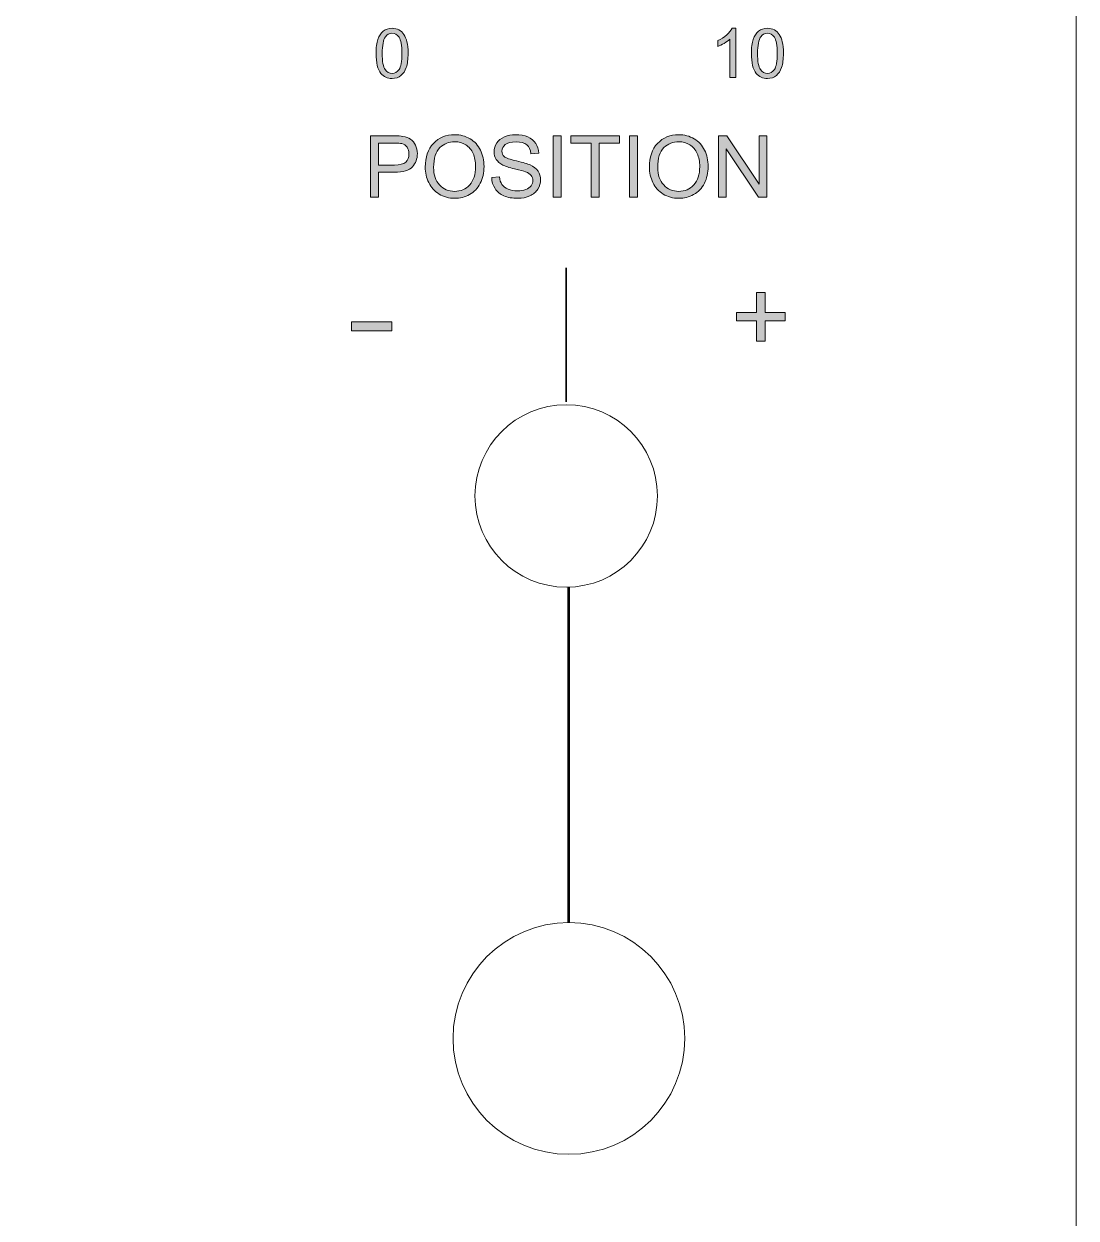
# Model space of a CAD drawing. Header units: inches. Extents: x -54 to 54, y -111 to 111.
# Drawn here: x 10.6 to 53.85, y -61.91 to -12.81 of the extents above; entities that cross this region are included whole.
import ezdxf

# ---------------------------------------------------------------- set-up
doc = ezdxf.new("R2010")
doc.units = ezdxf.units.IN
doc.header["$MEASUREMENT"] = 0
doc.layers.add('Decoupe', color=7, linetype='Continuous')
doc.layers.add('Impression', color=7, linetype='Continuous')

# ---------------------------------------------------------------- blocks, each defined once
blk = doc.blocks.new('block 27')
at = {"layer": 'Impression', "true_color": 0xffffff}
h = blk.add_hatch(color=7, dxfattribs=at)
h.dxf.hatch_style = 2
edge = h.paths.add_edge_path()
edge.add_spline(control_points=[(24.844, -19.941), (24.844, -19.941), (24.844, -17.415), (24.844, -17.415), (24.844, -17.415), (25.796, -17.415), (25.796, -17.415), (25.964, -17.415), (26.092, -17.423), (26.18, -17.439), (26.304, -17.46), (26.408, -17.499), (26.492, -17.557), (26.576, -17.615), (26.643, -17.697), (26.694, -17.801), (26.746, -17.906), (26.771, -18.021), (26.771, -18.146), (26.771, -18.36), (26.703, -18.542), (26.566, -18.691), (26.429, -18.84), (26.183, -18.914), (25.825, -18.914), (25.825, -18.914), (25.178, -18.914), (25.178, -18.914), (25.178, -18.914), (25.178, -19.941), (25.178, -19.941), (25.178, -19.941), (24.844, -19.941), (24.844, -19.941)], knot_values=[0, 0, 0, 0, 1, 1, 1, 2, 2, 2, 3, 3, 3, 4, 4, 4, 5, 5, 5, 6, 6, 6, 7, 7, 7, 8, 8, 8, 9, 9, 9, 10, 10, 10, 11, 11, 11, 11], degree=3, periodic=1)
edge = h.paths.add_edge_path()
edge.add_spline(control_points=[(25.178, -18.616), (25.178, -18.616), (25.831, -18.616), (25.831, -18.616), (26.047, -18.616), (26.2, -18.576), (26.291, -18.495), (26.381, -18.415), (26.427, -18.302), (26.427, -18.156), (26.427, -18.05), (26.4, -17.96), (26.346, -17.885), (26.293, -17.809), (26.223, -17.76), (26.136, -17.736), (26.079, -17.721), (25.975, -17.713), (25.824, -17.713), (25.824, -17.713), (25.178, -17.713), (25.178, -17.713), (25.178, -17.713), (25.178, -18.616), (25.178, -18.616)], knot_values=[0, 0, 0, 0, 1, 1, 1, 2, 2, 2, 3, 3, 3, 4, 4, 4, 5, 5, 5, 6, 6, 6, 7, 7, 7, 8, 8, 8, 8], degree=3, periodic=1)
h = blk.add_hatch(color=7, dxfattribs=at)
h.dxf.hatch_style = 2
edge = h.paths.add_edge_path()
edge.add_spline(control_points=[(27.095, -18.711), (27.095, -18.291), (27.208, -17.963), (27.433, -17.726), (27.658, -17.489), (27.948, -17.371), (28.304, -17.371), (28.537, -17.371), (28.748, -17.426), (28.935, -17.538), (29.122, -17.649), (29.264, -17.804), (29.363, -18.004), (29.461, -18.203), (29.51, -18.429), (29.51, -18.681), (29.51, -18.937), (29.458, -19.166), (29.355, -19.369), (29.252, -19.571), (29.105, -19.724), (28.916, -19.828), (28.726, -19.932), (28.522, -19.984), (28.302, -19.984), (28.065, -19.984), (27.852, -19.926), (27.665, -19.811), (27.478, -19.697), (27.336, -19.54), (27.24, -19.341), (27.143, -19.142), (27.095, -18.932), (27.095, -18.711)], knot_values=[0, 0, 0, 0, 1, 1, 1, 2, 2, 2, 3, 3, 3, 4, 4, 4, 5, 5, 5, 6, 6, 6, 7, 7, 7, 8, 8, 8, 9, 9, 9, 10, 10, 10, 11, 11, 11, 11], degree=3, periodic=1)
edge = h.paths.add_edge_path()
edge.add_spline(control_points=[(27.439, -18.716), (27.439, -19.02), (27.521, -19.26), (27.685, -19.435), (27.848, -19.61), (28.054, -19.698), (28.301, -19.698), (28.552, -19.698), (28.759, -19.609), (28.922, -19.432), (29.084, -19.256), (29.165, -19.005), (29.165, -18.68), (29.165, -18.474), (29.131, -18.294), (29.061, -18.142), (28.992, -17.988), (28.89, -17.869), (28.757, -17.785), (28.623, -17.701), (28.472, -17.658), (28.306, -17.658), (28.069, -17.658), (27.866, -17.739), (27.695, -17.902), (27.525, -18.064), (27.439, -18.336), (27.439, -18.716)], knot_values=[0, 0, 0, 0, 1, 1, 1, 2, 2, 2, 3, 3, 3, 4, 4, 4, 5, 5, 5, 6, 6, 6, 7, 7, 7, 8, 8, 8, 9, 9, 9, 9], degree=3, periodic=1)
h = blk.add_hatch(color=7, dxfattribs=at)
h.dxf.hatch_style = 2
edge = h.paths.add_edge_path()
edge.add_spline(control_points=[(29.827, -19.129), (29.827, -19.129), (30.142, -19.102), (30.142, -19.102), (30.157, -19.228), (30.192, -19.331), (30.247, -19.413), (30.301, -19.493), (30.386, -19.559), (30.5, -19.609), (30.615, -19.659), (30.744, -19.684), (30.888, -19.684), (31.016, -19.684), (31.128, -19.665), (31.226, -19.627), (31.323, -19.589), (31.396, -19.537), (31.443, -19.471), (31.491, -19.405), (31.515, -19.333), (31.515, -19.255), (31.515, -19.176), (31.492, -19.106), (31.446, -19.048), (31.4, -18.988), (31.325, -18.939), (31.219, -18.898), (31.151, -18.872), (31.001, -18.831), (30.769, -18.775), (30.537, -18.72), (30.375, -18.667), (30.282, -18.618), (30.161, -18.555), (30.071, -18.476), (30.012, -18.383), (29.953, -18.289), (29.923, -18.184), (29.923, -18.068), (29.923, -17.941), (29.96, -17.821), (30.032, -17.711), (30.104, -17.6), (30.21, -17.516), (30.349, -17.458), (30.488, -17.401), (30.642, -17.372), (30.812, -17.372), (30.999, -17.372), (31.164, -17.402), (31.308, -17.463), (31.45, -17.523), (31.561, -17.612), (31.637, -17.729), (31.714, -17.846), (31.756, -17.979), (31.761, -18.127), (31.761, -18.127), (31.441, -18.151), (31.441, -18.151), (31.424, -17.991), (31.366, -17.871), (31.266, -17.789), (31.167, -17.707), (31.02, -17.667), (30.826, -17.667), (30.624, -17.667), (30.477, -17.704), (30.384, -17.778), (30.292, -17.852), (30.246, -17.941), (30.246, -18.046), (30.246, -18.136), (30.278, -18.211), (30.344, -18.27), (30.408, -18.328), (30.576, -18.388), (30.847, -18.45), (31.119, -18.511), (31.306, -18.565), (31.407, -18.611), (31.554, -18.679), (31.662, -18.764), (31.732, -18.868), (31.802, -18.972), (31.837, -19.092), (31.837, -19.227), (31.837, -19.362), (31.799, -19.489), (31.722, -19.607), (31.645, -19.726), (31.534, -19.819), (31.39, -19.885), (31.246, -19.951), (31.084, -19.984), (30.904, -19.984), (30.675, -19.984), (30.484, -19.95), (30.329, -19.884), (30.175, -19.817), (30.054, -19.717), (29.965, -19.583), (29.878, -19.449), (29.831, -19.298), (29.827, -19.129)], knot_values=[0, 0, 0, 0, 1, 1, 1, 2, 2, 2, 3, 3, 3, 4, 4, 4, 5, 5, 5, 6, 6, 6, 7, 7, 7, 8, 8, 8, 9, 9, 9, 10, 10, 10, 11, 11, 11, 12, 12, 12, 13, 13, 13, 14, 14, 14, 15, 15, 15, 16, 16, 16, 17, 17, 17, 18, 18, 18, 19, 19, 19, 20, 20, 20, 21, 21, 21, 22, 22, 22, 23, 23, 23, 24, 24, 24, 25, 25, 25, 26, 26, 26, 27, 27, 27, 28, 28, 28, 29, 29, 29, 30, 30, 30, 31, 31, 31, 32, 32, 32, 33, 33, 33, 34, 34, 34, 35, 35, 35, 35], degree=3, periodic=1)
h = blk.add_hatch(color=7, dxfattribs=at)
h.dxf.hatch_style = 2
h.paths.add_polyline_path([(32.35, -19.941), (32.35, -17.415), (32.685, -17.415), (32.685, -19.941)])
h = blk.add_hatch(color=7, dxfattribs=at)
h.dxf.hatch_style = 2
h.paths.add_polyline_path([(33.916, -19.941), (33.916, -17.713), (33.084, -17.713), (33.084, -17.415), (35.086, -17.415), (35.086, -17.713), (34.25, -17.713), (34.25, -19.941)])
h = blk.add_hatch(color=7, dxfattribs=at)
h.dxf.hatch_style = 2
h.paths.add_polyline_path([(35.486, -19.941), (35.486, -17.415), (35.82, -17.415), (35.82, -19.941)])
h = blk.add_hatch(color=7, dxfattribs=at)
h.dxf.hatch_style = 2
edge = h.paths.add_edge_path()
edge.add_spline(control_points=[(36.307, -18.711), (36.307, -18.291), (36.42, -17.963), (36.645, -17.726), (36.87, -17.489), (37.161, -17.371), (37.516, -17.371), (37.75, -17.371), (37.96, -17.426), (38.147, -17.538), (38.334, -17.649), (38.477, -17.804), (38.575, -18.004), (38.673, -18.203), (38.722, -18.429), (38.722, -18.681), (38.722, -18.937), (38.671, -19.166), (38.567, -19.369), (38.464, -19.571), (38.317, -19.724), (38.128, -19.828), (37.938, -19.932), (37.734, -19.984), (37.515, -19.984), (37.277, -19.984), (37.064, -19.926), (36.877, -19.811), (36.69, -19.697), (36.548, -19.54), (36.452, -19.341), (36.355, -19.142), (36.307, -18.932), (36.307, -18.711)], knot_values=[0, 0, 0, 0, 1, 1, 1, 2, 2, 2, 3, 3, 3, 4, 4, 4, 5, 5, 5, 6, 6, 6, 7, 7, 7, 8, 8, 8, 9, 9, 9, 10, 10, 10, 11, 11, 11, 11], degree=3, periodic=1)
edge = h.paths.add_edge_path()
edge.add_spline(control_points=[(36.652, -18.716), (36.652, -19.02), (36.733, -19.26), (36.897, -19.435), (37.061, -19.61), (37.266, -19.698), (37.513, -19.698), (37.764, -19.698), (37.971, -19.609), (38.134, -19.432), (38.296, -19.256), (38.378, -19.005), (38.378, -18.68), (38.378, -18.474), (38.343, -18.294), (38.273, -18.142), (38.204, -17.988), (38.102, -17.869), (37.969, -17.785), (37.835, -17.701), (37.685, -17.658), (37.518, -17.658), (37.281, -17.658), (37.078, -17.739), (36.908, -17.902), (36.737, -18.064), (36.652, -18.336), (36.652, -18.716)], knot_values=[0, 0, 0, 0, 1, 1, 1, 2, 2, 2, 3, 3, 3, 4, 4, 4, 5, 5, 5, 6, 6, 6, 7, 7, 7, 8, 8, 8, 9, 9, 9, 9], degree=3, periodic=1)
h = blk.add_hatch(color=7, dxfattribs=at)
h.dxf.hatch_style = 2
h.paths.add_polyline_path([(39.149, -19.941), (39.149, -17.415), (39.492, -17.415), (40.819, -19.398), (40.819, -17.415), (41.139, -17.415), (41.139, -19.941), (40.796, -19.941), (39.47, -17.956), (39.47, -19.941)])
at = {"layer": 'Impression', "lineweight": 0}
for points in [[(32.35, -19.941), (32.35, -17.415), (32.685, -17.415), (32.685, -19.941), (32.35, -19.941)], [(33.916, -19.941), (33.916, -17.713), (33.084, -17.713), (33.084, -17.415), (35.086, -17.415), (35.086, -17.713), (34.25, -17.713), (34.25, -19.941), (33.916, -19.941)], [(35.486, -19.941), (35.486, -17.415), (35.82, -17.415), (35.82, -19.941), (35.486, -19.941)], [(39.149, -19.941), (39.149, -17.415), (39.492, -17.415), (40.819, -19.398), (40.819, -17.415), (41.139, -17.415), (41.139, -19.941), (40.796, -19.941), (39.47, -17.956), (39.47, -19.941), (39.149, -19.941)]]:
    blk.add_lwpolyline(points, dxfattribs=at)
for points, knots in [([(24.844, -19.941), (24.844, -19.941), (24.844, -17.415), (24.844, -17.415), (24.844, -17.415), (25.796, -17.415), (25.796, -17.415), (25.964, -17.415), (26.092, -17.423), (26.18, -17.439), (26.304, -17.46), (26.408, -17.499), (26.492, -17.557), (26.576, -17.615), (26.643, -17.697), (26.694, -17.801), (26.746, -17.906), (26.771, -18.021), (26.771, -18.146), (26.771, -18.36), (26.703, -18.542), (26.566, -18.691), (26.429, -18.84), (26.183, -18.914), (25.825, -18.914), (25.825, -18.914), (25.178, -18.914), (25.178, -18.914), (25.178, -18.914), (25.178, -19.941), (25.178, -19.941), (25.178, -19.941), (24.844, -19.941), (24.844, -19.941)], [0, 0, 0, 0, 1, 1, 1, 2, 2, 2, 3, 3, 3, 4, 4, 4, 5, 5, 5, 6, 6, 6, 7, 7, 7, 8, 8, 8, 9, 9, 9, 10, 10, 10, 11, 11, 11, 11]), ([(27.095, -18.711), (27.095, -18.291), (27.208, -17.963), (27.433, -17.726), (27.658, -17.489), (27.948, -17.371), (28.304, -17.371), (28.537, -17.371), (28.748, -17.426), (28.935, -17.538), (29.122, -17.649), (29.264, -17.804), (29.363, -18.004), (29.461, -18.203), (29.51, -18.429), (29.51, -18.681), (29.51, -18.937), (29.458, -19.166), (29.355, -19.369), (29.252, -19.571), (29.105, -19.724), (28.916, -19.828), (28.726, -19.932), (28.522, -19.984), (28.302, -19.984), (28.065, -19.984), (27.852, -19.926), (27.665, -19.811), (27.478, -19.697), (27.336, -19.54), (27.24, -19.341), (27.143, -19.142), (27.095, -18.932), (27.095, -18.711)], [0, 0, 0, 0, 1, 1, 1, 2, 2, 2, 3, 3, 3, 4, 4, 4, 5, 5, 5, 6, 6, 6, 7, 7, 7, 8, 8, 8, 9, 9, 9, 10, 10, 10, 11, 11, 11, 11]), ([(27.439, -18.716), (27.439, -19.02), (27.521, -19.26), (27.685, -19.435), (27.848, -19.61), (28.054, -19.698), (28.301, -19.698), (28.552, -19.698), (28.759, -19.609), (28.922, -19.432), (29.084, -19.256), (29.165, -19.005), (29.165, -18.68), (29.165, -18.474), (29.131, -18.294), (29.061, -18.142), (28.992, -17.988), (28.89, -17.869), (28.757, -17.785), (28.623, -17.701), (28.472, -17.658), (28.306, -17.658), (28.069, -17.658), (27.866, -17.739), (27.695, -17.902), (27.525, -18.064), (27.439, -18.336), (27.439, -18.716)], [0, 0, 0, 0, 1, 1, 1, 2, 2, 2, 3, 3, 3, 4, 4, 4, 5, 5, 5, 6, 6, 6, 7, 7, 7, 8, 8, 8, 9, 9, 9, 9]), ([(29.827, -19.129), (29.827, -19.129), (30.142, -19.102), (30.142, -19.102), (30.157, -19.228), (30.192, -19.331), (30.247, -19.413), (30.301, -19.493), (30.386, -19.559), (30.5, -19.609), (30.615, -19.659), (30.744, -19.684), (30.888, -19.684), (31.016, -19.684), (31.128, -19.665), (31.226, -19.627), (31.323, -19.589), (31.396, -19.537), (31.443, -19.471), (31.491, -19.405), (31.515, -19.333), (31.515, -19.255), (31.515, -19.176), (31.492, -19.106), (31.446, -19.048), (31.4, -18.988), (31.325, -18.939), (31.219, -18.898), (31.151, -18.872), (31.001, -18.831), (30.769, -18.775), (30.537, -18.72), (30.375, -18.667), (30.282, -18.618), (30.161, -18.555), (30.071, -18.476), (30.012, -18.383), (29.953, -18.289), (29.923, -18.184), (29.923, -18.068), (29.923, -17.941), (29.96, -17.821), (30.032, -17.711), (30.104, -17.6), (30.21, -17.516), (30.349, -17.458), (30.488, -17.401), (30.642, -17.372), (30.812, -17.372), (30.999, -17.372), (31.164, -17.402), (31.308, -17.463), (31.45, -17.523), (31.561, -17.612), (31.637, -17.729), (31.714, -17.846), (31.756, -17.979), (31.761, -18.127), (31.761, -18.127), (31.441, -18.151), (31.441, -18.151), (31.424, -17.991), (31.366, -17.871), (31.266, -17.789), (31.167, -17.707), (31.02, -17.667), (30.826, -17.667), (30.624, -17.667), (30.477, -17.704), (30.384, -17.778), (30.292, -17.852), (30.246, -17.941), (30.246, -18.046), (30.246, -18.136), (30.278, -18.211), (30.344, -18.27), (30.408, -18.328), (30.576, -18.388), (30.847, -18.45), (31.119, -18.511), (31.306, -18.565), (31.407, -18.611), (31.554, -18.679), (31.662, -18.764), (31.732, -18.868), (31.802, -18.972), (31.837, -19.092), (31.837, -19.227), (31.837, -19.362), (31.799, -19.489), (31.722, -19.607), (31.645, -19.726), (31.534, -19.819), (31.39, -19.885), (31.246, -19.951), (31.084, -19.984), (30.904, -19.984), (30.675, -19.984), (30.484, -19.95), (30.329, -19.884), (30.175, -19.817), (30.054, -19.717), (29.965, -19.583), (29.878, -19.449), (29.831, -19.298), (29.827, -19.129)], [0, 0, 0, 0, 1, 1, 1, 2, 2, 2, 3, 3, 3, 4, 4, 4, 5, 5, 5, 6, 6, 6, 7, 7, 7, 8, 8, 8, 9, 9, 9, 10, 10, 10, 11, 11, 11, 12, 12, 12, 13, 13, 13, 14, 14, 14, 15, 15, 15, 16, 16, 16, 17, 17, 17, 18, 18, 18, 19, 19, 19, 20, 20, 20, 21, 21, 21, 22, 22, 22, 23, 23, 23, 24, 24, 24, 25, 25, 25, 26, 26, 26, 27, 27, 27, 28, 28, 28, 29, 29, 29, 30, 30, 30, 31, 31, 31, 32, 32, 32, 33, 33, 33, 34, 34, 34, 35, 35, 35, 35]), ([(36.307, -18.711), (36.307, -18.291), (36.42, -17.963), (36.645, -17.726), (36.87, -17.489), (37.161, -17.371), (37.516, -17.371), (37.75, -17.371), (37.96, -17.426), (38.147, -17.538), (38.334, -17.649), (38.477, -17.804), (38.575, -18.004), (38.673, -18.203), (38.722, -18.429), (38.722, -18.681), (38.722, -18.937), (38.671, -19.166), (38.567, -19.369), (38.464, -19.571), (38.317, -19.724), (38.128, -19.828), (37.938, -19.932), (37.734, -19.984), (37.515, -19.984), (37.277, -19.984), (37.064, -19.926), (36.877, -19.811), (36.69, -19.697), (36.548, -19.54), (36.452, -19.341), (36.355, -19.142), (36.307, -18.932), (36.307, -18.711)], [0, 0, 0, 0, 1, 1, 1, 2, 2, 2, 3, 3, 3, 4, 4, 4, 5, 5, 5, 6, 6, 6, 7, 7, 7, 8, 8, 8, 9, 9, 9, 10, 10, 10, 11, 11, 11, 11]), ([(36.652, -18.716), (36.652, -19.02), (36.733, -19.26), (36.897, -19.435), (37.061, -19.61), (37.266, -19.698), (37.513, -19.698), (37.764, -19.698), (37.971, -19.609), (38.134, -19.432), (38.296, -19.256), (38.378, -19.005), (38.378, -18.68), (38.378, -18.474), (38.343, -18.294), (38.273, -18.142), (38.204, -17.988), (38.102, -17.869), (37.969, -17.785), (37.835, -17.701), (37.685, -17.658), (37.518, -17.658), (37.281, -17.658), (37.078, -17.739), (36.908, -17.902), (36.737, -18.064), (36.652, -18.336), (36.652, -18.716)], [0, 0, 0, 0, 1, 1, 1, 2, 2, 2, 3, 3, 3, 4, 4, 4, 5, 5, 5, 6, 6, 6, 7, 7, 7, 8, 8, 8, 9, 9, 9, 9]), ([(25.178, -18.616), (25.178, -18.616), (25.831, -18.616), (25.831, -18.616), (26.047, -18.616), (26.2, -18.576), (26.291, -18.495), (26.381, -18.415), (26.427, -18.302), (26.427, -18.156), (26.427, -18.05), (26.4, -17.96), (26.346, -17.885), (26.293, -17.809), (26.223, -17.76), (26.136, -17.736), (26.079, -17.721), (25.975, -17.713), (25.824, -17.713), (25.824, -17.713), (25.178, -17.713), (25.178, -17.713), (25.178, -17.713), (25.178, -18.616), (25.178, -18.616)], [0, 0, 0, 0, 1, 1, 1, 2, 2, 2, 3, 3, 3, 4, 4, 4, 5, 5, 5, 6, 6, 6, 7, 7, 7, 8, 8, 8, 8])]:
    blk.add_open_spline(points, degree=3, knots=knots, dxfattribs=at)
blk = doc.blocks.new('block 37')
at = {"layer": 'Impression', "true_color": 0x221e1f}
h = blk.add_hatch(color=250, dxfattribs=at)
h.dxf.hatch_style = 2
h.paths.add_polyline_path([(40.714, -25.859), (40.714, -25.028), (39.889, -25.028), (39.889, -24.681), (40.714, -24.681), (40.714, -23.856), (41.066, -23.856), (41.066, -24.681), (41.89, -24.681), (41.89, -25.028), (41.066, -25.028), (41.066, -25.859)])
at = {"layer": 'Impression', "lineweight": 0}
blk.add_lwpolyline([(40.714, -25.859), (40.714, -25.028), (39.889, -25.028), (39.889, -24.681), (40.714, -24.681), (40.714, -23.856), (41.066, -23.856), (41.066, -24.681), (41.89, -24.681), (41.89, -25.028), (41.066, -25.028), (41.066, -25.859), (40.714, -25.859)], dxfattribs=at)
blk = doc.blocks.new('block 38')
at = {"layer": 'Impression', "true_color": 0x221e1f}
h = blk.add_hatch(color=250, dxfattribs=at)
h.dxf.hatch_style = 2
h.paths.add_polyline_path([(24.068, -25.439), (24.068, -25.065), (25.715, -25.065), (25.715, -25.439)])
at = {"layer": 'Impression', "lineweight": 0}
blk.add_lwpolyline([(24.068, -25.439), (24.068, -25.065), (25.715, -25.065), (25.715, -25.439), (24.068, -25.439)], dxfattribs=at)
blk = doc.blocks.new('block 55')
at = {"layer": 'Impression', "true_color": 0xffffff}
h = blk.add_hatch(color=7, dxfattribs=at)
h.dxf.hatch_style = 2
edge = h.paths.add_edge_path()
edge.add_spline(control_points=[(25.072, -14.029), (25.072, -13.79), (25.097, -13.598), (25.146, -13.452), (25.195, -13.306), (25.268, -13.194), (25.365, -13.115), (25.462, -13.036), (25.584, -12.997), (25.731, -12.997), (25.84, -12.997), (25.935, -13.018), (26.016, -13.062), (26.098, -13.106), (26.166, -13.169), (26.219, -13.251), (26.272, -13.333), (26.314, -13.433), (26.344, -13.551), (26.375, -13.669), (26.39, -13.829), (26.39, -14.029), (26.39, -14.266), (26.365, -14.457), (26.317, -14.603), (26.268, -14.748), (26.195, -14.861), (26.098, -14.94), (26.002, -15.02), (25.879, -15.06), (25.731, -15.06), (25.536, -15.06), (25.383, -14.99), (25.272, -14.85), (25.139, -14.682), (25.072, -14.408), (25.072, -14.029)], knot_values=[0, 0, 0, 0, 1, 1, 1, 2, 2, 2, 3, 3, 3, 4, 4, 4, 5, 5, 5, 6, 6, 6, 7, 7, 7, 8, 8, 8, 9, 9, 9, 10, 10, 10, 11, 11, 11, 12, 12, 12, 12], degree=3, periodic=1)
edge = h.paths.add_edge_path()
edge.add_spline(control_points=[(25.327, -14.029), (25.327, -14.361), (25.366, -14.581), (25.444, -14.691), (25.521, -14.801), (25.617, -14.856), (25.731, -14.856), (25.845, -14.856), (25.941, -14.8), (26.018, -14.69), (26.096, -14.58), (26.135, -14.36), (26.135, -14.029), (26.135, -13.696), (26.096, -13.475), (26.018, -13.366), (25.941, -13.257), (25.844, -13.202), (25.728, -13.202), (25.614, -13.202), (25.523, -13.25), (25.455, -13.347), (25.37, -13.47), (25.327, -13.697), (25.327, -14.029)], knot_values=[0, 0, 0, 0, 1, 1, 1, 2, 2, 2, 3, 3, 3, 4, 4, 4, 5, 5, 5, 6, 6, 6, 7, 7, 7, 8, 8, 8, 8], degree=3, periodic=1)
at = {"layer": 'Impression', "lineweight": 0}
for points, knots in [([(25.072, -14.029), (25.072, -13.79), (25.097, -13.598), (25.146, -13.452), (25.195, -13.306), (25.268, -13.194), (25.365, -13.115), (25.462, -13.036), (25.584, -12.997), (25.731, -12.997), (25.84, -12.997), (25.935, -13.018), (26.016, -13.062), (26.098, -13.106), (26.166, -13.169), (26.219, -13.251), (26.272, -13.333), (26.314, -13.433), (26.344, -13.551), (26.375, -13.669), (26.39, -13.829), (26.39, -14.029), (26.39, -14.266), (26.365, -14.457), (26.317, -14.603), (26.268, -14.748), (26.195, -14.861), (26.098, -14.94), (26.002, -15.02), (25.879, -15.06), (25.731, -15.06), (25.536, -15.06), (25.383, -14.99), (25.272, -14.85), (25.139, -14.682), (25.072, -14.408), (25.072, -14.029)], [0, 0, 0, 0, 1, 1, 1, 2, 2, 2, 3, 3, 3, 4, 4, 4, 5, 5, 5, 6, 6, 6, 7, 7, 7, 8, 8, 8, 9, 9, 9, 10, 10, 10, 11, 11, 11, 12, 12, 12, 12]), ([(25.327, -14.029), (25.327, -14.361), (25.366, -14.581), (25.444, -14.691), (25.521, -14.801), (25.617, -14.856), (25.731, -14.856), (25.845, -14.856), (25.941, -14.8), (26.018, -14.69), (26.096, -14.58), (26.135, -14.36), (26.135, -14.029), (26.135, -13.696), (26.096, -13.475), (26.018, -13.366), (25.941, -13.257), (25.844, -13.202), (25.728, -13.202), (25.614, -13.202), (25.523, -13.25), (25.455, -13.347), (25.37, -13.47), (25.327, -13.697), (25.327, -14.029)], [0, 0, 0, 0, 1, 1, 1, 2, 2, 2, 3, 3, 3, 4, 4, 4, 5, 5, 5, 6, 6, 6, 7, 7, 7, 8, 8, 8, 8])]:
    blk.add_open_spline(points, degree=3, knots=knots, dxfattribs=at)
blk = doc.blocks.new('block 57')
at = {"layer": 'Impression', "true_color": 0xffffff}
h = blk.add_hatch(color=7, dxfattribs=at)
h.dxf.hatch_style = 2
edge = h.paths.add_edge_path()
edge.add_spline(control_points=[(39.865, -15.025), (39.865, -15.025), (39.617, -15.025), (39.617, -15.025), (39.617, -15.025), (39.617, -13.444), (39.617, -13.444), (39.558, -13.501), (39.479, -13.559), (39.382, -13.615), (39.285, -13.672), (39.198, -13.715), (39.121, -13.743), (39.121, -13.743), (39.121, -13.503), (39.121, -13.503), (39.26, -13.439), (39.381, -13.359), (39.485, -13.266), (39.589, -13.174), (39.662, -13.084), (39.705, -12.996), (39.705, -12.996), (39.865, -12.996), (39.865, -12.996), (39.865, -12.996), (39.865, -15.025), (39.865, -15.025)], knot_values=[0, 0, 0, 0, 1, 1, 1, 2, 2, 2, 3, 3, 3, 4, 4, 4, 5, 5, 5, 6, 6, 6, 7, 7, 7, 8, 8, 8, 9, 9, 9, 9], degree=3, periodic=1)
h = blk.add_hatch(color=7, dxfattribs=at)
h.dxf.hatch_style = 2
edge = h.paths.add_edge_path()
edge.add_spline(control_points=[(40.501, -14.028), (40.501, -13.79), (40.525, -13.598), (40.574, -13.452), (40.624, -13.306), (40.697, -13.194), (40.793, -13.115), (40.89, -13.036), (41.012, -12.996), (41.159, -12.996), (41.268, -12.996), (41.363, -13.018), (41.444, -13.062), (41.526, -13.106), (41.594, -13.169), (41.647, -13.251), (41.7, -13.333), (41.742, -13.433), (41.772, -13.551), (41.803, -13.669), (41.818, -13.829), (41.818, -14.028), (41.818, -14.265), (41.793, -14.457), (41.745, -14.602), (41.696, -14.748), (41.623, -14.861), (41.526, -14.94), (41.43, -15.02), (41.307, -15.059), (41.159, -15.059), (40.965, -15.059), (40.812, -14.99), (40.7, -14.85), (40.567, -14.682), (40.501, -14.408), (40.501, -14.028)], knot_values=[0, 0, 0, 0, 1, 1, 1, 2, 2, 2, 3, 3, 3, 4, 4, 4, 5, 5, 5, 6, 6, 6, 7, 7, 7, 8, 8, 8, 9, 9, 9, 10, 10, 10, 11, 11, 11, 12, 12, 12, 12], degree=3, periodic=1)
edge = h.paths.add_edge_path()
edge.add_spline(control_points=[(40.755, -14.028), (40.755, -14.361), (40.794, -14.581), (40.872, -14.691), (40.949, -14.801), (41.045, -14.855), (41.159, -14.855), (41.273, -14.855), (41.369, -14.8), (41.447, -14.69), (41.524, -14.58), (41.563, -14.359), (41.563, -14.028), (41.563, -13.696), (41.524, -13.475), (41.447, -13.366), (41.369, -13.257), (41.272, -13.202), (41.156, -13.202), (41.042, -13.202), (40.952, -13.25), (40.884, -13.346), (40.798, -13.47), (40.755, -13.697), (40.755, -14.028)], knot_values=[0, 0, 0, 0, 1, 1, 1, 2, 2, 2, 3, 3, 3, 4, 4, 4, 5, 5, 5, 6, 6, 6, 7, 7, 7, 8, 8, 8, 8], degree=3, periodic=1)
at = {"layer": 'Impression', "lineweight": 0}
for points, knots in [([(39.865, -15.025), (39.865, -15.025), (39.617, -15.025), (39.617, -15.025), (39.617, -15.025), (39.617, -13.444), (39.617, -13.444), (39.558, -13.501), (39.479, -13.559), (39.382, -13.615), (39.285, -13.672), (39.198, -13.715), (39.121, -13.743), (39.121, -13.743), (39.121, -13.503), (39.121, -13.503), (39.26, -13.439), (39.381, -13.359), (39.485, -13.266), (39.589, -13.174), (39.662, -13.084), (39.705, -12.996), (39.705, -12.996), (39.865, -12.996), (39.865, -12.996), (39.865, -12.996), (39.865, -15.025), (39.865, -15.025)], [0, 0, 0, 0, 1, 1, 1, 2, 2, 2, 3, 3, 3, 4, 4, 4, 5, 5, 5, 6, 6, 6, 7, 7, 7, 8, 8, 8, 9, 9, 9, 9]), ([(40.501, -14.028), (40.501, -13.79), (40.525, -13.598), (40.574, -13.452), (40.624, -13.306), (40.697, -13.194), (40.793, -13.115), (40.89, -13.036), (41.012, -12.996), (41.159, -12.996), (41.268, -12.996), (41.363, -13.018), (41.444, -13.062), (41.526, -13.106), (41.594, -13.169), (41.647, -13.251), (41.7, -13.333), (41.742, -13.433), (41.772, -13.551), (41.803, -13.669), (41.818, -13.829), (41.818, -14.028), (41.818, -14.265), (41.793, -14.457), (41.745, -14.602), (41.696, -14.748), (41.623, -14.861), (41.526, -14.94), (41.43, -15.02), (41.307, -15.059), (41.159, -15.059), (40.965, -15.059), (40.812, -14.99), (40.7, -14.85), (40.567, -14.682), (40.501, -14.408), (40.501, -14.028)], [0, 0, 0, 0, 1, 1, 1, 2, 2, 2, 3, 3, 3, 4, 4, 4, 5, 5, 5, 6, 6, 6, 7, 7, 7, 8, 8, 8, 9, 9, 9, 10, 10, 10, 11, 11, 11, 12, 12, 12, 12]), ([(40.755, -14.028), (40.755, -14.361), (40.794, -14.581), (40.872, -14.691), (40.949, -14.801), (41.045, -14.855), (41.159, -14.855), (41.273, -14.855), (41.369, -14.8), (41.447, -14.69), (41.524, -14.58), (41.563, -14.359), (41.563, -14.028), (41.563, -13.696), (41.524, -13.475), (41.447, -13.366), (41.369, -13.257), (41.272, -13.202), (41.156, -13.202), (41.042, -13.202), (40.952, -13.25), (40.884, -13.346), (40.798, -13.47), (40.755, -13.697), (40.755, -14.028)], [0, 0, 0, 0, 1, 1, 1, 2, 2, 2, 3, 3, 3, 4, 4, 4, 5, 5, 5, 6, 6, 6, 7, 7, 7, 8, 8, 8, 8])]:
    blk.add_open_spline(points, degree=3, knots=knots, dxfattribs=at)

msp = doc.modelspace()

# ---------------------------------------------------------------- linework, layer by layer
at = {"layer": 'Decoupe', "color": 240, "lineweight": 18, "true_color": 0xed1c24}
msp.add_lwpolyline([(53.848, -110.998), (-53.848, -110.998), (-53.848, 110.998), (53.848, 110.998), (53.848, -110.998)], dxfattribs=at)
for points in [[(36.64, -32.22), (36.64, -34.291), (34.961, -35.97), (32.89, -35.97), (30.819, -35.97), (29.14, -34.291), (29.14, -32.22), (29.14, -30.148), (30.819, -28.47), (32.89, -28.47), (34.961, -28.47), (36.64, -30.148), (36.64, -32.22)], [(37.762, -54.521), (37.762, -57.152), (35.63, -59.284), (33, -59.284), (30.37, -59.284), (28.237, -57.152), (28.237, -54.521), (28.237, -51.891), (30.37, -49.759), (33, -49.759), (35.63, -49.759), (37.762, -51.891), (37.762, -54.521)]]:
    msp.add_open_spline(points, degree=3, knots=[0, 0, 0, 0, 1, 1, 1, 2, 2, 2, 3, 3, 3, 4, 4, 4, 4], dxfattribs=at)
at = {"layer": 'Impression', "color": 250, "lineweight": 35, "true_color": 0x221e1f}
msp.add_lwpolyline([(32.89, -28.345), (32.89, -22.845)], dxfattribs=at)
at = {"layer": 'Impression', "color": 250, "lineweight": 53, "true_color": 0x221e1f}
msp.add_lwpolyline([(33, -49.759), (33, -35.97)], dxfattribs=at)

# ---------------------------------------------------------------- block references
at = {"layer": 'Impression'}
for name in ['block 55', 'block 57', 'block 27', 'block 37', 'block 38']:
    msp.add_blockref(name, (0, 0), dxfattribs=at)

doc.saveas('drawing.dxf')
